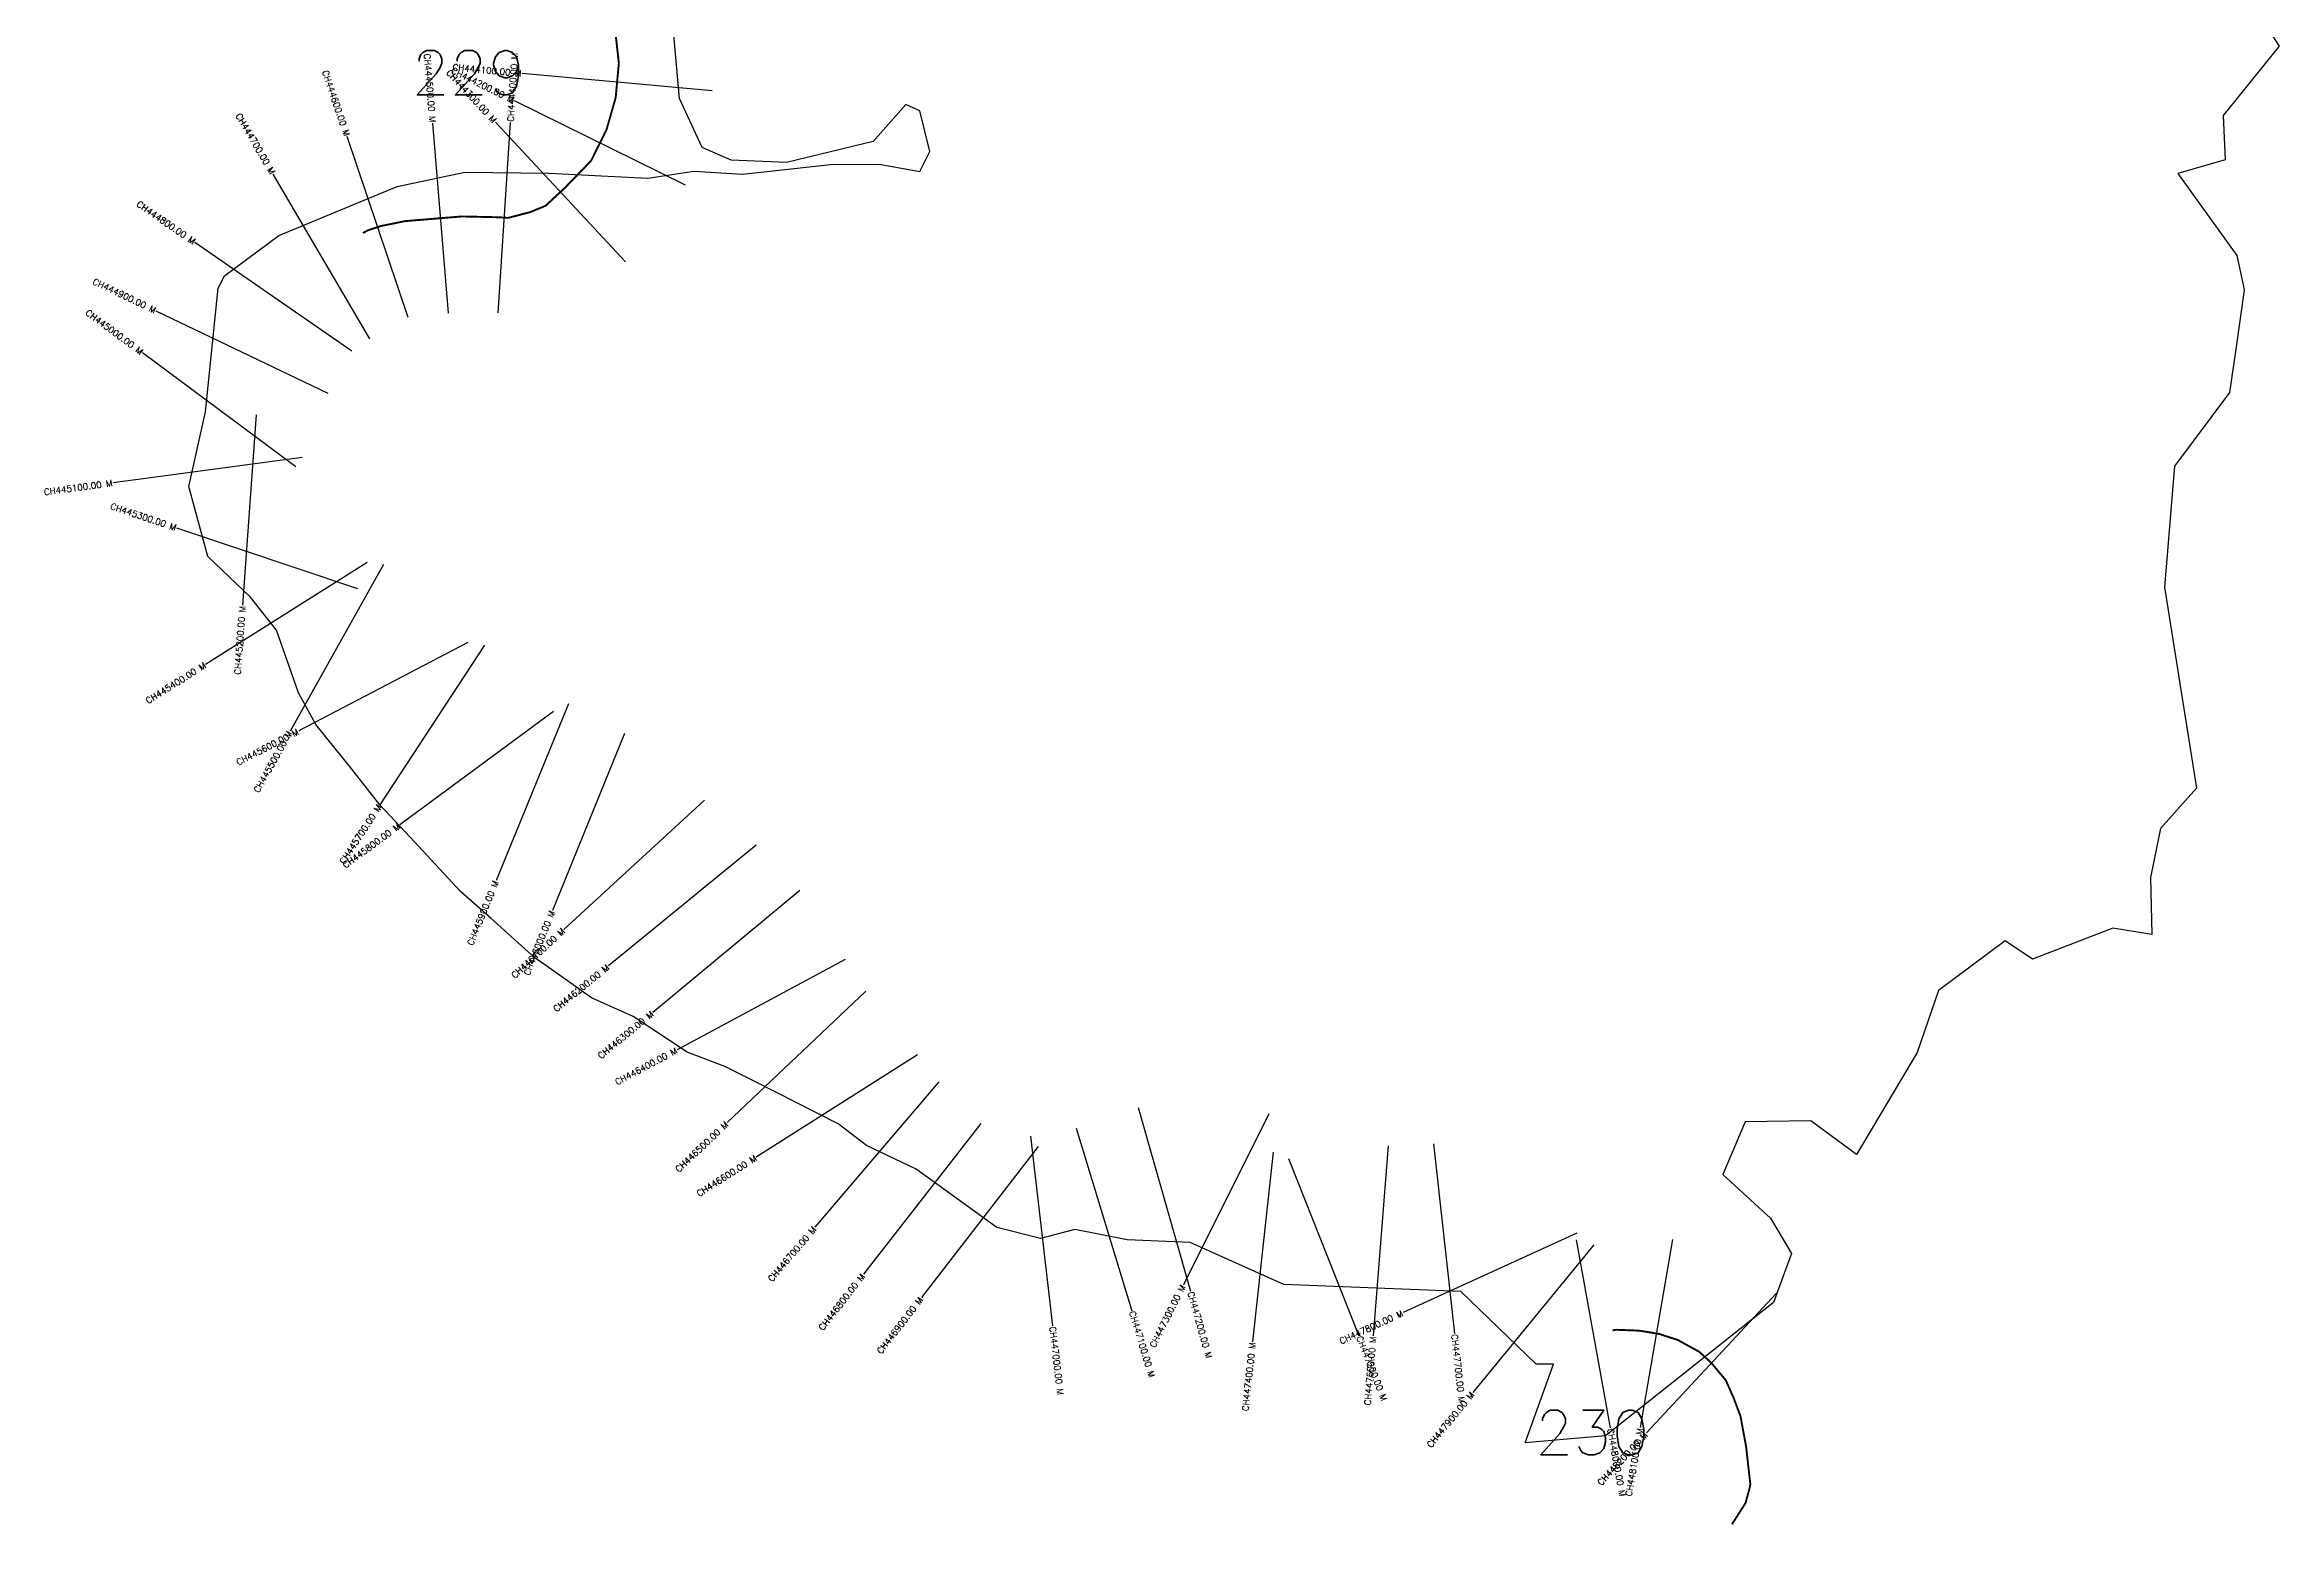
# Model space of a CAD drawing. Header units: metres. Extents: x 310041 to 314003, y 1915244 to 1919815.
# Drawn here: x 310492 to 314003, y 1915244 to 1917571 of the extents above; entities that cross this region are included whole.
import ezdxf
from ezdxf.enums import TextEntityAlignment as Align

# ---------------------------------------------------------------- set-up
doc = ezdxf.new("R2010")
doc.units = ezdxf.units.M
for name, color, linetype in [('CS', 134, 'Continuous'), ('CSMark', 6, 'Continuous'), ('NATURALLY PROTECTED', 3, 'Continuous')]:
    doc.layers.add(name, color=color, linetype=linetype)
doc.styles.get("Standard").update_dxf_attribs({"font": 'simplex.shx'})

msp = doc.modelspace()

# ---------------------------------------------------------------- linework, layer by layer
at = {"color": 6, "flags": 128}
msp.add_lwpolyline([(313987.8, 1917592.4), (314003.4, 1917568.7), (313915, 1917459.7), (313918.5, 1917390), (313843.9, 1917368.9), (313936.8, 1917239.9), (313946.6, 1917193.5), (313948.4, 1917185.1), (313934.4, 1917089), (313925.1, 1917024.7), (313839, 1916909), (313822.8, 1916718.9), (313873.3, 1916402.9), (313816.7, 1916339.3), (313801, 1916262.3), (313803.2, 1916172.8), (313741.8, 1916182.8), (313615.5, 1916134), (313572.6, 1916163), (313468, 1916084.9), (313434.3, 1915987.3), (313339.3, 1915826.9), (313267.5, 1915880.1), (313164.2, 1915878.3), (313129.1, 1915795.7), (313203.7, 1915726.9), (313236.9, 1915671.3), (313208.8, 1915594.7), (312944.5, 1915385), (312818.2, 1915373.9), (312862.8, 1915497.9), (312835.8, 1915497.4), (312717.4, 1915612.1), (312439.3, 1915622.6), (312291.8, 1915688.8), (312193.1, 1915693.1), (312110.9, 1915709.1), (312056.6, 1915695.3), (311988, 1915712.2), (311861.7, 1915804.2), (311783.5, 1915841.1), (311739.1, 1915875.3), (311609, 1915941.1), (311560.9, 1915965.5), (311501.9, 1915988), (311416.8, 1916044), (311351.5, 1916073.3), (311279.8, 1916124.1), (311262.5, 1916136.2), (311193.6, 1916197.8), (311145.7, 1916240.5), (311066.6, 1916326), (311018.7, 1916376.6), (310971.3, 1916437.2), (310948.7, 1916465.1), (310918.2, 1916502.8), (310891, 1916552.5), (310856.2, 1916651.2), (310815.4, 1916702.8), (310748.2, 1916766.7), (310718.6, 1916876.9), (310744.8, 1916994.4), (310764.8, 1917188.4), (310774.7, 1917207.9), (310859.8, 1917271.3), (311046.2, 1917348), (311152.1, 1917370.6), (311284.4, 1917369.4), (311440.1, 1917361.2), (311512, 1917372.5), (311588.8, 1917367.8), (311726.8, 1917382.7), (311803.3, 1917383.3), (311867.2, 1917371.6), (311883, 1917403.2), (311867.4, 1917467.2), (311845.1, 1917477.3), (311793.7, 1917418.8), (311657.5, 1917385.8), (311570.9, 1917389.5), (311525.1, 1917409.4), (311489.4, 1917486.4), (311477.7, 1917621.5)], dxfattribs=at)
at = {"layer": 'CS'}
for p, q in [((311540.9, 1917498.5), (311242.2, 1917525.8)), ((311499.1, 1917350.3), (311230.1, 1917483)), ((311126.8, 1917149), (311101.9, 1917448)), ((311404.6, 1917229.8), (311200.4, 1917449.5)), ((311204.5, 1917149.6), (311223.8, 1917449)), ((311063.5, 1917142.5), (310967.6, 1917426.8)), ((311003.1, 1917109), (310851.3, 1917367.8)), ((310974.8, 1917089.3), (310728.2, 1917260.1)), ((310937.7, 1917022.9), (310667.2, 1917152.6)), ((310886.9, 1916908), (310645.9, 1917086.7)), ((310824.2, 1916989.6), (310802.8, 1916690.3)), ((310896.8, 1916922.2), (310599.5, 1916882.6)), ((310983.9, 1916716), (310699.5, 1916811.6)), ((310998.7, 1916757.2), (310744.8, 1916597.3)), ((311024.5, 1916754.2), (310877.8, 1916492.5)), ((311157.2, 1916631.9), (310891.2, 1916493.1)), ((311183.2, 1916627.5), (311018.7, 1916376.6)), ((311291.5, 1916523.2), (311050, 1916345.2)), ((311315.4, 1916535.3), (311201.7, 1916257.7)), ((311403.1, 1916488.7), (311290.2, 1916210.8)), ((311529.1, 1916383.7), (311308.1, 1916180.8)), ((311610.2, 1916313.3), (311377.9, 1916123.5)), ((311678.5, 1916241.9), (311447.6, 1916050.4)), ((311750, 1916133.8), (311485.8, 1915991.8)), ((311782.4, 1916083.7), (311564.7, 1915877.2)), ((311863.6, 1915983.8), (311610.2, 1915823.1)), ((311896.9, 1915941.1), (311702.5, 1915712.7)), ((312210.5, 1915901), (312292.3, 1915612.3)), ((312415.4, 1915890.9), (312281.3, 1915622.5)), ((311963, 1915875.6), (311778.6, 1915638.9)), ((312041.1, 1915855.9), (312075.7, 1915557.9)), ((312112.8, 1915868.7), (312200.4, 1915581.7)), ((312053.3, 1915839.6), (311869.8, 1915602.2)), ((312422.3, 1915831), (312390.2, 1915532.7)), ((312446.4, 1915821.1), (312557.1, 1915542.3)), ((312603, 1915841), (312579.4, 1915542)), ((312674.5, 1915843.9), (312707.2, 1915545.7)), ((312899.5, 1915703.7), (312626.8, 1915578.8)), ((312926.4, 1915685), (312736.2, 1915453)), ((312898.8, 1915692.8), (312952.1, 1915397.6)), ((313049.8, 1915693.7), (312999.1, 1915398)), ((313213.3, 1915609.2), (313009.1, 1915389.5))]:
    msp.add_line(p, q, dxfattribs=at)
at = {"layer": 'NATURALLY PROTECTED', "const_width": 3, "flags": 128}
for points in [[(311389.4, 1917586.3), (311394.3, 1917541.9), (311389.3, 1917487.7), (311375.1, 1917438), (311350.9, 1917389), (311309.7, 1917346.3), (311279.1, 1917317.9), (311255, 1917308), (311220.1, 1917298.9), (311205.7, 1917299.9), (311147.4, 1917301.2), (311058.1, 1917293.8), (311019.3, 1917285.9), (311000.1, 1917279.4), (310992, 1917275.2)], [(312955.8, 1915550.7), (312961.2, 1915551.7), (312998.3, 1915550.3), (313029.5, 1915545), (313058.4, 1915535.6), (313092.3, 1915516.9), (313111.4, 1915499.1), (313133.7, 1915472.4), (313145.7, 1915445.3), (313156.8, 1915415.9), (313165.7, 1915367.4), (313172.2, 1915309.3), (313171.4, 1915304), (313164.7, 1915279.4), (313143.3, 1915245.9)]]:
    msp.add_lwpolyline(points, dxfattribs=at)

# ---------------------------------------------------------------- texts
at = {"char_height": 70, "attachment_point": 1}
for s, width, heights, insert in [('229', 95.172, [0], (311068.4, 1917562.1)), ('230', 286.963, [114.1], (312833.8, 1915425.2))]:
    msp.add_mtext_dynamic_manual_height_columns(s, width=width, gutter_width=1, heights=heights, dxfattribs=dict(at, insert=insert))
at = {"layer": 'CSMark'}
for s, rotation, p in [('CH444500.00 M', 274.7544, (311101.8, 1917449)), ('CH444100.00 M', 354.7819, (311241.2, 1917525.9)), ('CH444600.00 M', 288.6314, (310967.3, 1917427.7)), ('CH444300.00 M', 312.9126, (311199.7, 1917450.3)), ('CH444200.00 M', 333.7542, (311229.2, 1917483.5)), ('CH444700.00 M', 300.3964, (310850.8, 1917368.7)), ('CH444800.00 M', 325.3037, (310727.4, 1917260.7)), ('CH444900.00 M', 334.3794, (310666.3, 1917153.1)), ('CH445000.00 M', 323.4399, (310645.1, 1917087.2)), ('CH445100.00 M', 7.5995, (310598.5, 1916882.4)), ('CH445300.00 M', 341.4279, (310698.6, 1916811.9)), ('CH445200.00 M', 85.9173, (310802.8, 1916689.3)), ('CH445400.00 M', 32.2126, (310744, 1916596.8)), ('CH445600.00 M', 27.5566, (310890.3, 1916492.6)), ('CH445500.00 M', 60.723, (310877.3, 1916491.6)), ('CH445700.00 M', 56.7609, (311018.2, 1916375.8)), ('CH445800.00 M', 36.4008, (311049.2, 1916344.6)), ('CH445900.00 M', 67.7167, (311201.3, 1916256.8)), ('CH446000.00 M', 67.8939, (311289.8, 1916209.8)), ('CH446100.00 M', 42.5588, (311307.4, 1916180.1)), ('CH446200.00 M', 39.2436, (311377.1, 1916122.9)), ('CH446300.00 M', 39.6608, (311446.8, 1916049.8)), ('CH446400.00 M', 28.248, (311484.9, 1915991.4)), ('CH446500.00 M', 43.4806, (311564, 1915876.5)), ('CH446600.00 M', 32.3875, (311609.4, 1915822.6)), ('CH446700.00 M', 49.598, (311701.8, 1915711.9)), ('CH446800.00 M', 52.0727, (311778, 1915638.1)), ('CH447300.00 M', 63.4492, (312280.8, 1915621.6)), ('CH446900.00 M', 52.302, (311869.2, 1915601.4)), ('CH447800.00 M', 24.6132, (312625.9, 1915578.4)), ('CH447600.00 M', 85.4772, (312579.3, 1915541)), ('CH447400.00 M', 83.8706, (312390.1, 1915531.7)), ('CH447900.00 M', 50.6546, (312735.6, 1915452.3)), ('CH448100.00 M', 80.2782, (312999, 1915397)), ('CH448200.00 M', 47.0873, (313008.4, 1915388.8))]:
    msp.add_text(s, height=10, rotation=rotation, dxfattribs=at).set_placement(p, align=Align.MIDDLE_RIGHT)
for s, rotation, p in [('CH444400.00 M', 86.3107, (311223.9, 1917450)), ('CH447200.00 M', 285.8288, (312292.6, 1915611.4)), ('CH447100.00 M', 286.9706, (312200.7, 1915580.8)), ('CH447000.00 M', 276.6225, (312075.8, 1915556.9)), ('CH447500.00 M', 291.6545, (312557.5, 1915541.4)), ('CH447700.00 M', 276.2682, (312707.3, 1915544.7)), ('CH448000.00 M', 280.2417, (312952.3, 1915396.6))]:
    msp.add_text(s, height=10, rotation=rotation, dxfattribs=at).set_placement(p, align=Align.MIDDLE_LEFT)

doc.saveas('drawing.dxf')
